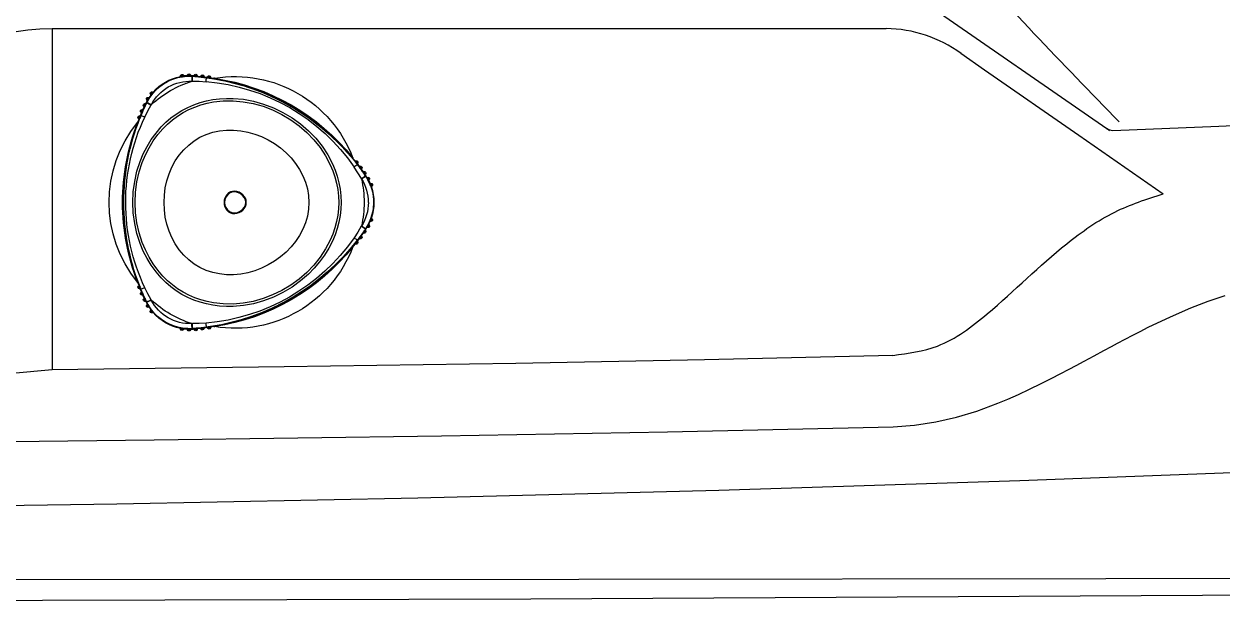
# Model space of a CAD drawing. Extents: x 398 to 509, y 623 to 780.
# Drawn here: x 467.09 to 487.97, y 643.46 to 653.52 of the extents above; entities that cross this region are included whole.
import ezdxf

# ---------------------------------------------------------------- set-up
doc = ezdxf.new("R2010")
doc.units = 0
doc.header["$MEASUREMENT"] = 0
doc.layers.add('1', color=4, linetype='Continuous')
doc.layers.add('JET', color=3, linetype='Continuous')

# ---------------------------------------------------------------- blocks, each defined once
blk = doc.blocks.new('Diverter_1646301-1')
at = {"layer": '1', "color": 3, "linetype": 'Continuous'}
for p, q in [((0.357, 2.166), (0.37, 2.166)), ((0.42, 2.174), (0.37, 2.166)), ((0.424, 2.189), (0.42, 2.174)), ((0.439, 2.185), (0.424, 2.189)), ((0.436, 2.171), (0.435, 2.168)), ((0.448, 2.169), (0.437, 2.167)), ((0.452, 2.179), (0.457, 2.171)), ((0.469, 2.172), (0.459, 2.171)), ((0.461, 2.188), (0.474, 2.196)), ((0.468, 2.175), (0.47, 2.173)), ((0.482, 2.183), (0.491, 2.184)), ((0.537, 2.19), (0.491, 2.184)), ((0.492, 2.176), (0.491, 2.184)), ((0.566, 2.185), (0.492, 2.176)), ((0.556, 2.201), (0.541, 2.205)), ((0.553, 2.187), (0.552, 2.183)), ((0.566, 2.185), (0.569, 2.194)), ((0.574, 2.186), (0.566, 2.185)), ((0.569, 2.194), (0.574, 2.186)), ((0.683, 2.196), (0.574, 2.186)), ((0.592, 2.211), (0.579, 2.203)), ((0.654, 2.202), (0.6, 2.197)), ((0.674, 2.212), (0.659, 2.217)), ((0.683, 2.196), (0.686, 2.206)), ((0.691, 2.197), (0.683, 2.196)), ((0.686, 2.206), (0.691, 2.197)), ((0.713, 2.199), (0.686, 2.196)), ((0.696, 2.214), (0.71, 2.221)), ((0.702, 2.202), (0.704, 2.198)), ((0.704, 2.198), (0.717, 2.207)), ((0.717, 2.207), (0.71, 2.221)), ((0.717, 2.207), (0.735, 2.208)), ((0.735, 2.208), (0.772, 2.21)), ((0.735, 2.208), (0.736, 2.201)), ((0.741, 2.201), (0.736, 2.201)), ((0.741, 2.114), (0.746, 2.114)), ((0.778, 2.225), (0.772, 2.21)), ((0.772, 2.21), (0.786, 2.203)), ((0.778, 2.225), (0.792, 2.219)), ((0.786, 2.203), (0.787, 2.206)), ((0.8, 2.203), (0.804, 2.212)), ((0.808, 2.202), (0.8, 2.203)), ((0.804, 2.212), (0.808, 2.202)), ((0.829, 2.225), (0.815, 2.219)), ((0.821, 2.202), (0.82, 2.206)), ((0.835, 2.21), (0.889, 2.205)), ((0.91, 2.211), (0.897, 2.218)), ((0.904, 2.198), (0.902, 2.196)), ((0.917, 2.193), (0.921, 2.202)), ((0.924, 2.192), (0.917, 2.193)), ((0.921, 2.202), (0.924, 2.192)), ((0.948, 2.211), (0.933, 2.208)), ((0.937, 2.19), (0.936, 2.194)), ((1.441, 1.927), (1.425, 1.922)), ((1.432, 1.908), (1.428, 1.907)), ((1.446, 1.899), (1.437, 1.896)), ((1.441, 1.89), (1.437, 1.896)), ((1.445, 1.912), (1.441, 1.927)), ((1.441, 1.89), (1.446, 1.899)), ((1.45, 1.879), (1.452, 1.882)), ((1.473, 1.886), (1.46, 1.894)), ((1.457, 1.705), (1.46, 1.699)), ((1.465, 1.873), (1.496, 1.828)), ((1.501, 1.813), (1.497, 1.812)), ((1.513, 1.802), (1.504, 1.801)), ((1.507, 1.794), (1.504, 1.801)), ((1.507, 1.794), (1.513, 1.802)), ((1.514, 1.815), (1.512, 1.83)), ((1.517, 1.785), (1.515, 1.782)), ((1.515, 1.782), (1.528, 1.774)), ((1.526, 1.795), (1.538, 1.786)), ((1.534, 1.744), (1.526, 1.761)), ((1.528, 1.774), (1.545, 1.741)), ((1.538, 1.738), (1.534, 1.744)), ((1.538, 1.738), (1.545, 1.741)), ((1.557, 1.697), (1.538, 1.738)), ((1.545, 1.741), (1.553, 1.725)), ((1.557, 1.696), (1.548, 1.716)), ((1.553, 1.725), (1.552, 1.709)), ((1.552, 1.709), (1.556, 1.709)), ((1.561, 1.69), (1.557, 1.697)), ((1.567, 1.697), (1.557, 1.697)), ((1.561, 1.687), (1.557, 1.696)), ((1.561, 1.69), (1.567, 1.697)), ((1.606, 1.59), (1.561, 1.69)), ((1.567, 1.677), (1.569, 1.68)), ((1.569, 1.725), (1.569, 1.71)), ((1.59, 1.679), (1.579, 1.689)), ((1.603, 1.618), (1.58, 1.668)), ((1.604, 1.602), (1.601, 1.602)), ((1.618, 1.618), (1.603, 1.618)), ((1.609, 1.583), (1.606, 1.59)), ((1.616, 1.59), (1.606, 1.59)), ((1.609, 1.583), (1.616, 1.59)), ((1.638, 1.514), (1.609, 1.583)), ((1.615, 1.569), (1.617, 1.572)), ((1.619, 1.603), (1.618, 1.618)), ((1.639, 1.571), (1.628, 1.582)), ((1.646, 1.517), (1.628, 1.56)), ((1.646, 1.517), (1.638, 1.514)), ((1.651, 1.482), (1.638, 1.514)), ((1.646, 1.517), (1.649, 1.509)), ((1.647, 1.493), (1.65, 1.493)), ((1.652, 1.481), (1.651, 1.482)), ((1.654, 1.474), (1.652, 1.481)), ((1.661, 1.481), (1.652, 1.481)), ((1.654, 1.474), (1.661, 1.481)), ((1.655, 1.473), (1.654, 1.474)), ((1.662, 1.463), (1.66, 1.461)), ((1.665, 1.494), (1.665, 1.509)), ((1.684, 1.462), (1.673, 1.473)), ((1.691, 1.403), (1.672, 1.451)), ((1.691, 1.403), (1.697, 1.392)), ((-2.18, 0.634), (-2.184, 0.619)), ((-2.13, 0.662), (-2.175, 0.602)), ((-2.137, 0.667), (-2.165, 0.63)), ((-2.126, 0.695), (-2.139, 0.687)), ((-2.139, 0.687), (-2.131, 0.674)), ((-2.137, 0.667), (-2.131, 0.674)), ((-2.137, 0.667), (-2.13, 0.662)), ((-2.113, 0.698), (-2.108, 0.69)), ((-2.108, 0.727), (-2.112, 0.713)), ((-2.092, 0.723), (-2.108, 0.727)), ((-2.095, 0.707), (-2.098, 0.708)), ((-2.06, 0.763), (-2.092, 0.723)), ((-2.06, 0.763), (-2.054, 0.774)), ((-2.054, 0.774), (-2.051, 0.777)), ((-2.318, 0.424), (-2.316, 0.439)), ((-2.3, 0.437), (-2.316, 0.439)), ((-2.278, 0.456), (-2.308, 0.408)), ((-2.304, 0.422), (-2.3, 0.421)), ((-2.3, 0.437), (-2.28, 0.467)), ((-2.3, 0.421), (-2.3, 0.437)), ((-2.28, 0.467), (-2.27, 0.482)), ((-2.274, 0.463), (-2.28, 0.467)), ((-2.279, 0.496), (-2.266, 0.504)), ((-2.274, 0.463), (-2.278, 0.456)), ((-2.248, 0.5), (-2.274, 0.463)), ((-2.27, 0.482), (-2.256, 0.489)), ((-2.249, 0.499), (-2.26, 0.484)), ((-2.256, 0.489), (-2.258, 0.493)), ((-2.254, 0.509), (-2.248, 0.5)), ((-2.25, 0.538), (-2.253, 0.523)), ((-2.242, 0.509), (-2.249, 0.499)), ((-2.244, 0.507), (-2.248, 0.5)), ((-2.18, 0.596), (-2.244, 0.507)), ((-2.236, 0.519), (-2.239, 0.519)), ((-2.202, 0.579), (-2.234, 0.534)), ((-2.197, 0.6), (-2.21, 0.593)), ((-2.074, 0.617), (-2.201, 0.415)), ((-2.175, 0.602), (-2.185, 0.604)), ((-2.185, 0.604), (-2.18, 0.596)), ((-2.175, 0.602), (-2.18, 0.596)), ((-2.167, 0.614), (-2.17, 0.615)), ((-2.379, 0.296), (-2.389, 0.285)), ((-2.389, 0.285), (-2.377, 0.273)), ((-2.37, 0.332), (-2.37, 0.317)), ((-2.354, 0.332), (-2.37, 0.332)), ((-2.358, 0.303), (-2.368, 0.303)), ((-2.368, 0.303), (-2.36, 0.296)), ((-2.368, 0.286), (-2.365, 0.284)), ((-2.36, 0.296), (-2.361, 0.295)), ((-2.358, 0.303), (-2.36, 0.296)), ((-2.311, 0.402), (-2.358, 0.303)), ((-2.331, 0.382), (-2.354, 0.332)), ((-2.329, 0.404), (-2.341, 0.394)), ((-2.32, 0.393), (-2.318, 0.39)), ((-2.308, 0.408), (-2.317, 0.41)), ((-2.308, 0.408), (-2.311, 0.402)), ((-2.205, 0.408), (-2.201, 0.415)), ((-0.198, 0), (-0.187, 0)), ((0.18, 0), (0.191, 0)), ((1.943, 0), (1.94, -0.121)), ((-2.389, -0.285), (-2.379, -0.296)), ((-2.37, -0.317), (-2.37, -0.332)), ((-2.37, -0.332), (-2.354, -0.332)), ((-2.365, -0.284), (-2.368, -0.286)), ((-2.358, -0.303), (-2.368, -0.303)), ((-2.36, -0.296), (-2.358, -0.303)), ((-2.331, -0.382), (-2.354, -0.332)), ((-2.341, -0.394), (-2.329, -0.404)), ((-2.318, -0.39), (-2.32, -0.393)), ((-2.308, -0.408), (-2.317, -0.41)), ((-2.311, -0.402), (-2.308, -0.408)), ((-2.308, -0.408), (-2.276, -0.459)), ((-2.202, -0.415), (-2.204, -0.412)), ((-2.316, -0.439), (-2.318, -0.424)), ((-2.316, -0.439), (-2.3, -0.437)), ((-2.3, -0.421), (-2.304, -0.422)), ((-2.3, -0.437), (-2.3, -0.421)), ((-2.28, -0.467), (-2.3, -0.437)), ((-2.28, -0.467), (-2.274, -0.463)), ((-2.27, -0.482), (-2.28, -0.467)), ((-2.266, -0.504), (-2.279, -0.496)), ((-2.276, -0.459), (-2.274, -0.463)), ((-2.256, -0.489), (-2.27, -0.482)), ((-2.26, -0.482), (-2.247, -0.501)), ((-2.258, -0.493), (-2.256, -0.489)), ((-2.254, -0.509), (-2.248, -0.5)), ((-2.244, -0.506), (-2.254, -0.509)), ((-2.253, -0.523), (-2.25, -0.538)), ((-2.25, -0.538), (-2.234, -0.534)), ((-2.248, -0.5), (-2.244, -0.506)), ((-2.247, -0.501), (-2.245, -0.504)), ((-2.244, -0.506), (-2.18, -0.596)), ((-2.236, -0.519), (-2.239, -0.519)), ((-2.234, -0.534), (-2.202, -0.579)), ((-2.21, -0.593), (-2.197, -0.6)), ((-2.185, -0.604), (-2.18, -0.596)), ((-2.175, -0.602), (-2.185, -0.604)), ((-2.184, -0.619), (-2.18, -0.634)), ((-2.18, -0.596), (-2.175, -0.602)), ((-2.175, -0.602), (-2.13, -0.662)), ((-2.167, -0.614), (-2.17, -0.615)), ((-2.18, -0.634), (-2.165, -0.63)), ((-2.165, -0.63), (-2.137, -0.667)), ((-2.131, -0.674), (-2.139, -0.687)), ((-2.126, -0.695), (-2.139, -0.687)), ((-2.13, -0.662), (-2.137, -0.667)), ((-2.131, -0.674), (-2.137, -0.667)), ((-2.118, -0.682), (-2.117, -0.68)), ((-2.113, -0.698), (-2.108, -0.69)), ((-2.104, -0.695), (-2.113, -0.698)), ((-2.112, -0.713), (-2.108, -0.727)), ((-2.108, -0.727), (-2.092, -0.723)), ((-2.092, -0.723), (-2.06, -0.763)), ((-2.054, -0.774), (-2.06, -0.763)), ((1.655, -1.472), (1.662, -1.455)), ((1.672, -1.451), (1.691, -1.403)), ((1.697, -1.392), (1.691, -1.403)), ((1.58, -1.668), (1.603, -1.618)), ((1.603, -1.618), (1.618, -1.618)), ((1.609, -1.583), (1.606, -1.59)), ((1.616, -1.59), (1.606, -1.59)), ((1.609, -1.583), (1.616, -1.59)), ((1.617, -1.572), (1.615, -1.569)), ((1.618, -1.618), (1.619, -1.603)), ((1.628, -1.56), (1.646, -1.517)), ((1.628, -1.582), (1.639, -1.571)), ((1.636, -1.514), (1.638, -1.514)), ((1.638, -1.514), (1.646, -1.517)), ((1.649, -1.509), (1.646, -1.517)), ((1.65, -1.493), (1.647, -1.493)), ((1.649, -1.488), (1.651, -1.483)), ((1.661, -1.481), (1.652, -1.481)), ((1.654, -1.474), (1.661, -1.481)), ((1.665, -1.494), (1.665, -1.509)), ((1.673, -1.473), (1.684, -1.462)), ((1.461, -1.699), (1.459, -1.702)), ((1.496, -1.828), (1.465, -1.873)), ((1.473, -1.886), (1.465, -1.873)), ((1.501, -1.813), (1.497, -1.812)), ((1.507, -1.794), (1.504, -1.8)), ((1.507, -1.794), (1.513, -1.802)), ((1.512, -1.83), (1.514, -1.815)), ((1.515, -1.782), (1.517, -1.785)), ((1.526, -1.795), (1.538, -1.786)), ((1.545, -1.741), (1.528, -1.773)), ((1.536, -1.741), (1.538, -1.738)), ((1.538, -1.738), (1.548, -1.715)), ((1.545, -1.741), (1.538, -1.738)), ((1.545, -1.741), (1.553, -1.725)), ((1.556, -1.709), (1.552, -1.709)), ((1.567, -1.697), (1.557, -1.697)), ((1.561, -1.69), (1.567, -1.697)), ((1.569, -1.725), (1.569, -1.71)), ((1.579, -1.689), (1.59, -1.679)), ((1.432, -1.908), (1.428, -1.907)), ((1.441, -1.891), (1.437, -1.896)), ((1.441, -1.891), (1.446, -1.899)), ((1.441, -1.927), (1.445, -1.912)), ((1.46, -1.894), (1.473, -1.886)), ((0.357, -2.166), (0.353, -2.165)), ((0.37, -2.166), (0.357, -2.166)), ((0.37, -2.166), (0.42, -2.174)), ((0.424, -2.189), (0.439, -2.185)), ((0.427, -2.166), (0.447, -2.169)), ((0.459, -2.171), (0.466, -2.172)), ((0.461, -2.188), (0.474, -2.196)), ((0.491, -2.184), (0.482, -2.183)), ((0.491, -2.184), (0.492, -2.176)), ((0.491, -2.184), (0.537, -2.19)), ((0.492, -2.176), (0.564, -2.185)), ((0.541, -2.205), (0.556, -2.201)), ((0.553, -2.187), (0.552, -2.183)), ((0.564, -2.185), (0.566, -2.185)), ((0.566, -2.185), (0.574, -2.186)), ((0.566, -2.185), (0.569, -2.194)), ((0.574, -2.186), (0.569, -2.194)), ((0.574, -2.186), (0.576, -2.186)), ((0.576, -2.186), (0.68, -2.196)), ((0.579, -2.203), (0.592, -2.211)), ((0.592, -2.211), (0.6, -2.197)), ((0.6, -2.197), (0.654, -2.202)), ((0.659, -2.217), (0.674, -2.212)), ((0.67, -2.199), (0.669, -2.195)), ((0.678, -2.196), (0.685, -2.196)), ((0.68, -2.196), (0.683, -2.196)), ((0.683, -2.196), (0.691, -2.197)), ((0.683, -2.196), (0.686, -2.206)), ((0.685, -2.196), (0.688, -2.197)), ((0.686, -2.206), (0.691, -2.197)), ((0.691, -2.197), (0.694, -2.197)), ((0.694, -2.197), (0.736, -2.201)), ((0.71, -2.221), (0.696, -2.214)), ((0.697, -2.197), (0.711, -2.199)), ((0.704, -2.198), (0.702, -2.202)), ((0.717, -2.207), (0.704, -2.198)), ((0.735, -2.208), (0.717, -2.207)), ((0.736, -2.201), (0.735, -2.208)), ((0.772, -2.21), (0.735, -2.208)), ((0.736, -2.201), (0.746, -2.201)), ((0.751, -2.113), (0.742, -2.113)), ((0.746, -2.201), (0.766, -2.202)), ((0.786, -2.203), (0.772, -2.21)), ((0.792, -2.219), (0.778, -2.225)), ((0.787, -2.206), (0.786, -2.203)), ((0.796, -2.203), (0.8, -2.203)), ((0.8, -2.203), (0.808, -2.202)), ((0.8, -2.203), (0.804, -2.212)), ((0.808, -2.202), (0.804, -2.212)), ((0.808, -2.202), (0.812, -2.202)), ((0.812, -2.202), (0.823, -2.201)), ((0.815, -2.219), (0.829, -2.225)), ((0.82, -2.206), (0.821, -2.202)), ((0.889, -2.205), (0.835, -2.21)), ((0.851, -2.199), (0.912, -2.194)), ((0.897, -2.218), (0.91, -2.211)), ((0.904, -2.198), (0.902, -2.196)), ((0.912, -2.194), (0.917, -2.193)), ((0.917, -2.193), (0.924, -2.192)), ((0.917, -2.193), (0.921, -2.202)), ((0.921, -2.202), (0.924, -2.192)), ((0.924, -2.192), (0.928, -2.192)), ((0.933, -2.208), (0.948, -2.211)), ((0.936, -2.194), (0.937, -2.19))]:
    blk.add_line(p, q, dxfattribs=at)
at = {"layer": '1', "color": 3, "linetype": 'Continuous', "flags": 128}
for points in [[(0.36, 2.165), (0.359, 2.165), (0.352, 2.165)], [(0.452, 2.179), (0.45, 2.179), (0.448, 2.179), (0.443, 2.178), (0.438, 2.175), (0.436, 2.171)], [(0.462, 2.18), (0.457, 2.18), (0.452, 2.179)], [(0.468, 2.175), (0.466, 2.178), (0.462, 2.18)], [(0.47, 2.173), (0.476, 2.178), (0.482, 2.183)], [(0.482, 2.183), (0.478, 2.19), (0.474, 2.196)], [(0.741, 2.114), (0.622, 2.112), (0.503, 2.105)], [(0.541, 2.205), (0.539, 2.196), (0.537, 2.19)], [(0.569, 2.194), (0.567, 2.194), (0.565, 2.194), (0.56, 2.193), (0.555, 2.191), (0.553, 2.187)], [(0.579, 2.195), (0.574, 2.195), (0.569, 2.194)], [(0.585, 2.19), (0.583, 2.193), (0.579, 2.195)], [(0.587, 2.187), (0.586, 2.189), (0.585, 2.19)], [(0.6, 2.197), (0.595, 2.204), (0.592, 2.211)], [(0.659, 2.217), (0.656, 2.209), (0.654, 2.202)], [(0.67, 2.199), (0.669, 2.197), (0.669, 2.195)], [(0.686, 2.206), (0.684, 2.206), (0.682, 2.206), (0.677, 2.205), (0.672, 2.203), (0.67, 2.199)], [(0.696, 2.206), (0.691, 2.207), (0.686, 2.206)], [(0.702, 2.202), (0.7, 2.205), (0.696, 2.206)], [(0.736, 2.201), (0.713, 2.199), (0.713, 2.199)], [(0.804, 2.212), (0.802, 2.212), (0.8, 2.212), (0.795, 2.212), (0.79, 2.21), (0.787, 2.206)], [(0.814, 2.211), (0.809, 2.212), (0.804, 2.212)], [(0.835, 2.21), (0.832, 2.218), (0.829, 2.225)], [(0.897, 2.218), (0.893, 2.211), (0.889, 2.205)], [(0.889, 2.205), (0.896, 2.2), (0.902, 2.196)], [(0.936, 2.194), (0.934, 2.198), (0.931, 2.201), (0.926, 2.203), (0.921, 2.204), (0.916, 2.205), (0.91, 2.204), (0.909, 2.203), (0.907, 2.202), (0.905, 2.2), (0.904, 2.198)], [(0.921, 2.202), (0.919, 2.202), (0.917, 2.203), (0.912, 2.203), (0.907, 2.202), (0.904, 2.198)], [(0.931, 2.2), (0.927, 2.201), (0.921, 2.202)], [(0.937, 2.19), (0.944, 2.193), (0.952, 2.195)], [(0.952, 2.195), (0.95, 2.204), (0.948, 2.211)], [(1.425, 1.922), (1.427, 1.914), (1.428, 1.907)], [(1.452, 1.882), (1.453, 1.886), (1.453, 1.89), (1.452, 1.895), (1.449, 1.9), (1.445, 1.904), (1.44, 1.907), (1.437, 1.908), (1.434, 1.908), (1.432, 1.908)], [(1.453, 1.89), (1.45, 1.895), (1.446, 1.899)], [(1.465, 1.873), (1.469, 1.88), (1.473, 1.886)], [(1.78, 0), (1.772, 0.183), (1.748, 0.365), (1.708, 0.543), (1.653, 0.715), (1.598, 0.848), (1.533, 0.976), (1.459, 1.097), (1.376, 1.21), (1.285, 1.316), (1.203, 1.398), (1.115, 1.473), (1.023, 1.542), (0.925, 1.603), (0.824, 1.656), (0.718, 1.702), (0.609, 1.741), (0.498, 1.771), (0.383, 1.793), (0.267, 1.808), (0.149, 1.815), (0.031, 1.814), (-0.148, 1.798), (-0.325, 1.766), (-0.5, 1.716), (-0.671, 1.651), (-0.837, 1.571), (-0.994, 1.477), (-1.143, 1.37), (-1.281, 1.25), (-1.407, 1.12), (-1.52, 0.979), (-1.617, 0.83), (-1.699, 0.673), (-1.745, 0.565), (-1.782, 0.455), (-1.812, 0.342), (-1.833, 0.229), (-1.846, 0.115), (-1.851, 0)], [(1.739, 0), (1.731, 0.179), (1.708, 0.357), (1.669, 0.531), (1.615, 0.699), (1.561, 0.829), (1.498, 0.953), (1.425, 1.072), (1.345, 1.183), (1.255, 1.286), (1.175, 1.366), (1.09, 1.44), (0.999, 1.506), (0.904, 1.566), (0.805, 1.619), (0.702, 1.663), (0.596, 1.701), (0.486, 1.73), (0.375, 1.752), (0.204, 1.771), (0.03, 1.772), (-0.144, 1.757), (-0.318, 1.725), (-0.489, 1.677), (-0.656, 1.613), (-0.817, 1.535), (-0.971, 1.443), (-1.117, 1.338), (-1.252, 1.221), (-1.375, 1.094), (-1.485, 0.956), (-1.58, 0.81), (-1.661, 0.657), (-1.705, 0.552), (-1.742, 0.444), (-1.771, 0.335), (-1.792, 0.224), (-1.804, 0.112), (-1.809, 0)], [(-1.039, 1.642), (-1.001, 1.666), (-0.903, 1.722)], [(1.45, 1.879), (1.458, 1.876), (1.465, 1.873)], [(1.571, 1.488), (1.517, 1.595), (1.46, 1.699)], [(1.512, 1.83), (1.503, 1.829), (1.496, 1.828)], [(1.513, 1.802), (1.513, 1.804), (1.512, 1.806), (1.509, 1.81), (1.505, 1.812), (1.501, 1.813)], [(1.517, 1.785), (1.519, 1.788), (1.519, 1.793), (1.518, 1.798), (1.516, 1.803), (1.513, 1.807), (1.509, 1.811), (1.505, 1.812), (1.503, 1.813), (1.501, 1.813)], [(1.519, 1.793), (1.517, 1.798), (1.513, 1.802)], [(1.517, 1.785), (1.519, 1.788), (1.519, 1.793)], [(1.528, 1.774), (1.534, 1.781), (1.538, 1.786)], [(1.569, 1.725), (1.56, 1.725), (1.553, 1.725)], [(1.567, 1.697), (1.567, 1.699), (1.566, 1.701), (1.563, 1.705), (1.56, 1.708), (1.556, 1.709)], [(1.569, 1.68), (1.571, 1.683), (1.572, 1.688), (1.572, 1.693), (1.57, 1.698), (1.567, 1.702), (1.563, 1.706), (1.56, 1.708), (1.558, 1.709), (1.556, 1.709)], [(1.572, 1.688), (1.57, 1.692), (1.567, 1.697)], [(1.569, 1.68), (1.571, 1.683), (1.572, 1.688)], [(1.58, 1.668), (1.586, 1.674), (1.59, 1.679)], [(1.617, 1.572), (1.619, 1.575), (1.62, 1.58), (1.62, 1.585), (1.618, 1.59), (1.616, 1.595), (1.612, 1.599), (1.609, 1.601), (1.607, 1.602), (1.604, 1.602)], [(1.62, 1.58), (1.619, 1.585), (1.616, 1.59)], [(1.617, 1.572), (1.619, 1.575), (1.62, 1.58)], [(1.628, 1.56), (1.634, 1.566), (1.639, 1.571)], [(1.649, 1.509), (1.648, 1.501), (1.647, 1.493)], [(1.665, 1.509), (1.656, 1.509), (1.649, 1.509)], [(1.662, 1.463), (1.664, 1.466), (1.665, 1.471), (1.665, 1.476), (1.664, 1.481), (1.661, 1.486), (1.658, 1.49), (1.654, 1.492), (1.652, 1.493), (1.65, 1.493)], [(1.665, 1.471), (1.664, 1.476), (1.661, 1.481)], [(1.662, 1.463), (1.664, 1.466), (1.665, 1.471)], [(1.672, 1.451), (1.679, 1.457), (1.684, 1.462)], [(1.236, 0), (1.23, 0.128), (1.214, 0.255), (1.186, 0.379), (1.148, 0.499), (1.099, 0.614), (1.04, 0.723), (0.972, 0.824), (0.894, 0.917), (0.807, 1.001), (0.712, 1.074), (0.61, 1.136), (0.501, 1.185), (0.387, 1.223), (0.268, 1.248), (0.147, 1.261), (0.023, 1.261), (-0.101, 1.25), (-0.224, 1.227), (-0.346, 1.192), (-0.465, 1.147), (-0.581, 1.091), (-0.69, 1.025), (-0.794, 0.951), (-0.891, 0.867), (-0.979, 0.777), (-1.057, 0.679), (-1.126, 0.575), (-1.183, 0.466), (-1.229, 0.354), (-1.262, 0.237), (-1.282, 0.119), (-1.289, 0)], [(-2.165, 0.63), (-2.173, 0.632), (-2.18, 0.634)], [(-2.131, 0.674), (-2.124, 0.677), (-2.117, 0.68)], [(-2.108, 0.69), (-2.119, 0.676), (-2.13, 0.662)], [(-2.098, 0.708), (-2.102, 0.708), (-2.106, 0.707), (-2.111, 0.704), (-2.114, 0.7), (-2.117, 0.696), (-2.119, 0.691), (-2.119, 0.687), (-2.119, 0.685), (-2.118, 0.682)], [(-2.118, 0.682), (-2.117, 0.681), (-2.117, 0.68)], [(-2.106, 0.706), (-2.11, 0.703), (-2.113, 0.698)], [(-2.098, 0.708), (-2.102, 0.708), (-2.106, 0.706)], [(-2.051, 0.778), (-2.055, 0.771), (-2.055, 0.771)], [(-2.304, 0.422), (-2.308, 0.421), (-2.312, 0.419), (-2.316, 0.416), (-2.319, 0.411), (-2.321, 0.406), (-2.322, 0.401), (-2.322, 0.397), (-2.322, 0.395), (-2.32, 0.393)], [(-2.312, 0.419), (-2.315, 0.415), (-2.317, 0.41)], [(-2.29, 0.437), (-2.298, 0.425), (-2.311, 0.402)], [(-2.279, 0.496), (-2.274, 0.488), (-2.27, 0.482)], [(-2.239, 0.519), (-2.243, 0.519), (-2.248, 0.518), (-2.252, 0.515), (-2.255, 0.511), (-2.258, 0.506), (-2.259, 0.501), (-2.26, 0.497), (-2.259, 0.495), (-2.258, 0.493)], [(-2.254, 0.509), (-2.255, 0.507), (-2.256, 0.506), (-2.258, 0.501), (-2.259, 0.497), (-2.258, 0.493)], [(-2.247, 0.517), (-2.251, 0.514), (-2.254, 0.509)], [(-2.234, 0.534), (-2.243, 0.536), (-2.25, 0.538)], [(-2.239, 0.519), (-2.243, 0.519), (-2.247, 0.517)], [(-2.21, 0.593), (-2.206, 0.585), (-2.202, 0.579)], [(-2.17, 0.615), (-2.174, 0.615), (-2.178, 0.613), (-2.183, 0.611), (-2.186, 0.607), (-2.189, 0.602), (-2.191, 0.597), (-2.191, 0.593), (-2.19, 0.591), (-2.19, 0.589)], [(-2.19, 0.589), (-2.188, 0.587), (-2.188, 0.586)], [(-2.178, 0.613), (-2.182, 0.609), (-2.185, 0.604)], [(-2.17, 0.615), (-2.174, 0.615), (-2.178, 0.613)], [(-2.356, 0.317), (-2.36, 0.316), (-2.364, 0.313), (-2.367, 0.309), (-2.37, 0.305), (-2.371, 0.299), (-2.371, 0.294), (-2.371, 0.29), (-2.37, 0.288), (-2.368, 0.286)], [(-2.363, 0.313), (-2.366, 0.308), (-2.368, 0.303)], [(-2.352, 0.317), (-2.354, 0.317), (-2.356, 0.317)], [(-2.341, 0.394), (-2.335, 0.387), (-2.331, 0.382)], [(-2.317, 0.41), (-2.318, 0.408), (-2.32, 0.406), (-2.322, 0.402), (-2.322, 0.397), (-2.32, 0.393)], [(-1.851, 0), (-1.846, -0.115), (-1.833, -0.229), (-1.812, -0.342), (-1.782, -0.455), (-1.745, -0.565), (-1.699, -0.673), (-1.635, -0.799), (-1.561, -0.92), (-1.476, -1.036), (-1.383, -1.147), (-1.281, -1.25), (-1.143, -1.37), (-0.994, -1.477), (-0.837, -1.571), (-0.671, -1.651), (-0.5, -1.716), (-0.325, -1.766), (-0.148, -1.798), (0.031, -1.814), (0.149, -1.815), (0.267, -1.808), (0.383, -1.793), (0.498, -1.771), (0.609, -1.741), (0.718, -1.702), (0.824, -1.656), (0.925, -1.603), (1.023, -1.542), (1.115, -1.473), (1.203, -1.398), (1.285, -1.316), (1.376, -1.21), (1.459, -1.097), (1.533, -0.976), (1.598, -0.848), (1.653, -0.715), (1.708, -0.543), (1.748, -0.365), (1.772, -0.183), (1.78, 0)], [(-1.809, 0), (-1.804, -0.112), (-1.792, -0.224), (-1.771, -0.335), (-1.742, -0.444), (-1.705, -0.552), (-1.661, -0.657), (-1.58, -0.81), (-1.485, -0.956), (-1.375, -1.094), (-1.252, -1.221), (-1.117, -1.338), (-0.971, -1.443), (-0.817, -1.535), (-0.656, -1.613), (-0.489, -1.677), (-0.318, -1.725), (-0.144, -1.757), (0.03, -1.772), (0.204, -1.771), (0.375, -1.752), (0.486, -1.73), (0.596, -1.701), (0.702, -1.663), (0.805, -1.619), (0.904, -1.566), (0.999, -1.506), (1.09, -1.44), (1.175, -1.366), (1.255, -1.286), (1.345, -1.183), (1.425, -1.072), (1.498, -0.953), (1.561, -0.829), (1.615, -0.699), (1.669, -0.531), (1.708, -0.357), (1.731, -0.179), (1.739, 0)], [(-1.289, 0), (-1.282, -0.119), (-1.262, -0.237), (-1.229, -0.354), (-1.183, -0.466), (-1.126, -0.575), (-1.057, -0.679), (-0.979, -0.777), (-0.891, -0.867), (-0.794, -0.951), (-0.69, -1.025), (-0.581, -1.091), (-0.465, -1.147), (-0.346, -1.192), (-0.224, -1.227), (-0.101, -1.25), (0.023, -1.261), (0.147, -1.261), (0.268, -1.248), (0.387, -1.223), (0.501, -1.185), (0.61, -1.136), (0.712, -1.074), (0.807, -1.001), (0.894, -0.917), (0.972, -0.824), (1.04, -0.723), (1.099, -0.614), (1.148, -0.499), (1.186, -0.379), (1.214, -0.255), (1.23, -0.128), (1.236, 0)], [(-0.198, 0), (-0.194, 0.037), (-0.182, 0.072), (-0.163, 0.105), (-0.137, 0.134), (-0.106, 0.158), (-0.072, 0.177), (-0.035, 0.189), (0.003, 0.194), (0.041, 0.192), (0.077, 0.182), (0.11, 0.165), (0.138, 0.141), (0.16, 0.111), (0.177, 0.077), (0.187, 0.039), (0.191, 0)], [(0.191, 0), (0.187, -0.039), (0.177, -0.077), (0.16, -0.111), (0.138, -0.141), (0.11, -0.165), (0.077, -0.182), (0.041, -0.192), (0.003, -0.194), (-0.035, -0.189), (-0.072, -0.177), (-0.106, -0.158), (-0.137, -0.134), (-0.163, -0.105), (-0.182, -0.072), (-0.194, -0.037), (-0.198, 0)], [(-0.187, 0), (-0.181, 0.044), (-0.162, 0.086), (-0.134, 0.122), (-0.093, 0.154), (-0.046, 0.174), (0.003, 0.183), (0.052, 0.178), (0.097, 0.16), (0.133, 0.129), (0.159, 0.091), (0.174, 0.047), (0.18, 0)], [(0.18, 0), (0.174, -0.047), (0.159, -0.091), (0.133, -0.129), (0.097, -0.16), (0.052, -0.178), (0.003, -0.183), (-0.046, -0.174), (-0.093, -0.154), (-0.134, -0.122), (-0.162, -0.086), (-0.181, -0.044), (-0.187, 0)], [(1.941, 0.121), (1.942, 0.111), (1.943, 0)], [(-2.377, -0.273), (-2.384, -0.28), (-2.389, -0.285)], [(-2.368, -0.286), (-2.37, -0.29), (-2.371, -0.294), (-2.371, -0.299), (-2.37, -0.305), (-2.367, -0.309), (-2.364, -0.313), (-2.362, -0.314), (-2.36, -0.316), (-2.358, -0.316), (-2.356, -0.317)], [(-2.371, -0.294), (-2.37, -0.298), (-2.368, -0.303)], [(-2.368, -0.303), (-2.367, -0.305), (-2.366, -0.307), (-2.364, -0.312), (-2.36, -0.315), (-2.356, -0.317)], [(-2.356, -0.317), (-2.354, -0.317), (-2.352, -0.317)], [(-2.331, -0.382), (-2.337, -0.389), (-2.341, -0.394)], [(-2.322, -0.401), (-2.32, -0.405), (-2.317, -0.41)], [(-2.317, -0.41), (-2.317, -0.411), (-2.316, -0.414), (-2.313, -0.418), (-2.309, -0.421), (-2.304, -0.422)], [(-2.202, -0.415), (-2.14, -0.517), (-2.075, -0.617)], [(-2.27, -0.482), (-2.275, -0.49), (-2.279, -0.496)], [(-2.259, -0.5), (-2.259, -0.496), (-2.258, -0.493)], [(-2.254, -0.509), (-2.257, -0.505), (-2.259, -0.5)], [(-2.254, -0.509), (-2.253, -0.51), (-2.251, -0.512), (-2.248, -0.517), (-2.244, -0.519), (-2.239, -0.519)], [(-2.202, -0.579), (-2.207, -0.587), (-2.21, -0.593)], [(-2.19, -0.589), (-2.191, -0.592), (-2.19, -0.596)], [(-2.188, -0.586), (-2.189, -0.587), (-2.19, -0.589)], [(-2.19, -0.596), (-2.188, -0.6), (-2.185, -0.604)], [(-2.185, -0.604), (-2.184, -0.606), (-2.183, -0.608), (-2.179, -0.612), (-2.175, -0.615), (-2.17, -0.615)], [(-2.117, -0.68), (-2.124, -0.677), (-2.131, -0.674)], [(-2.118, -0.682), (-2.119, -0.686), (-2.118, -0.69)], [(-2.118, -0.69), (-2.116, -0.694), (-2.113, -0.698)], [(-2.113, -0.698), (-2.112, -0.7), (-2.111, -0.702), (-2.107, -0.706), (-2.103, -0.708), (-2.098, -0.708)], [(-2.098, -0.708), (-2.096, -0.708), (-2.095, -0.707)], [(-1.991, -0.843), (-2.001, -0.831), (-2.018, -0.812), (-2.031, -0.796), (-2.041, -0.785), (-2.049, -0.776), (-2.055, -0.769), (-2.06, -0.763)], [(-2.055, -0.771), (-2.055, -0.771), (-2.051, -0.778)], [(1.662, -1.463), (1.661, -1.462), (1.66, -1.461)], [(1.684, -1.462), (1.677, -1.455), (1.672, -1.451)], [(1.461, -1.699), (1.518, -1.595), (1.572, -1.488)], [(1.548, -1.715), (1.593, -1.62), (1.638, -1.514)], [(1.59, -1.679), (1.584, -1.673), (1.58, -1.668)], [(1.601, -1.602), (1.603, -1.602), (1.604, -1.602)], [(1.604, -1.602), (1.608, -1.601), (1.611, -1.599)], [(1.611, -1.599), (1.614, -1.595), (1.616, -1.59)], [(1.616, -1.59), (1.617, -1.588), (1.618, -1.586), (1.62, -1.581), (1.62, -1.576), (1.617, -1.572)], [(1.639, -1.571), (1.633, -1.565), (1.628, -1.56)], [(1.647, -1.493), (1.648, -1.501), (1.649, -1.509)], [(1.649, -1.509), (1.658, -1.509), (1.665, -1.509)], [(1.65, -1.493), (1.654, -1.492), (1.657, -1.49)], [(1.657, -1.49), (1.659, -1.486), (1.661, -1.481)], [(1.661, -1.481), (1.662, -1.479), (1.663, -1.477), (1.665, -1.472), (1.665, -1.467), (1.662, -1.463)], [(1.452, -1.882), (1.451, -1.88), (1.45, -1.879)], [(1.496, -1.828), (1.505, -1.829), (1.512, -1.83)], [(1.504, -1.8), (1.506, -1.797), (1.507, -1.794)], [(1.508, -1.81), (1.511, -1.807), (1.513, -1.802)], [(1.513, -1.802), (1.515, -1.8), (1.516, -1.799), (1.518, -1.794), (1.519, -1.789), (1.517, -1.785)], [(1.538, -1.786), (1.533, -1.779), (1.528, -1.773)], [(1.553, -1.725), (1.562, -1.725), (1.569, -1.725)], [(1.556, -1.709), (1.559, -1.708), (1.563, -1.706)], [(1.561, -1.69), (1.559, -1.694), (1.557, -1.697)], [(1.563, -1.706), (1.565, -1.702), (1.567, -1.697)], [(1.569, -1.68), (1.568, -1.678), (1.567, -1.677)], [(1.567, -1.697), (1.568, -1.696), (1.57, -1.694), (1.571, -1.689), (1.571, -1.684), (1.569, -1.68)], [(1.425, -1.922), (1.434, -1.925), (1.441, -1.927)], [(1.432, -1.908), (1.436, -1.908), (1.44, -1.907), (1.445, -1.904), (1.449, -1.9), (1.451, -1.895), (1.453, -1.89), (1.453, -1.889), (1.454, -1.886), (1.453, -1.884), (1.452, -1.882)], [(1.44, -1.906), (1.443, -1.903), (1.446, -1.899)], [(1.446, -1.899), (1.448, -1.897), (1.449, -1.896), (1.452, -1.891), (1.453, -1.887), (1.452, -1.882)], [(0.352, -2.165), (0.359, -2.165), (0.36, -2.165)], [(0.42, -2.174), (0.422, -2.182), (0.424, -2.189)], [(0.435, -2.168), (0.435, -2.17), (0.436, -2.171)], [(0.436, -2.171), (0.438, -2.175), (0.441, -2.178), (0.445, -2.18), (0.451, -2.181), (0.456, -2.181), (0.461, -2.18), (0.465, -2.179), (0.467, -2.177), (0.468, -2.175)], [(0.436, -2.171), (0.438, -2.175), (0.441, -2.177)], [(0.441, -2.177), (0.446, -2.179), (0.452, -2.179)], [(0.457, -2.171), (0.474, -2.173), (0.492, -2.176)], [(0.468, -2.175), (0.469, -2.174), (0.47, -2.173)], [(0.482, -2.183), (0.476, -2.178), (0.47, -2.173)], [(0.474, -2.196), (0.479, -2.189), (0.482, -2.183)], [(0.503, -2.105), (0.622, -2.111), (0.742, -2.113)], [(0.537, -2.19), (0.539, -2.198), (0.541, -2.205)], [(0.553, -2.187), (0.555, -2.19), (0.558, -2.193), (0.563, -2.195), (0.568, -2.197), (0.573, -2.197), (0.578, -2.196), (0.582, -2.194), (0.584, -2.192), (0.585, -2.19)], [(0.553, -2.187), (0.555, -2.19), (0.558, -2.193)], [(0.558, -2.193), (0.563, -2.194), (0.569, -2.194)], [(0.585, -2.19), (0.586, -2.189), (0.587, -2.187)], [(0.654, -2.202), (0.657, -2.21), (0.659, -2.217)], [(0.67, -2.199), (0.672, -2.202), (0.675, -2.205), (0.68, -2.207), (0.685, -2.208), (0.691, -2.208), (0.696, -2.207), (0.699, -2.205), (0.701, -2.204), (0.702, -2.202)], [(0.67, -2.199), (0.672, -2.202), (0.676, -2.205)], [(0.676, -2.205), (0.681, -2.206), (0.686, -2.206)], [(0.686, -2.206), (0.688, -2.206), (0.69, -2.207), (0.695, -2.207), (0.699, -2.205), (0.702, -2.202)], [(0.71, -2.221), (0.714, -2.213), (0.717, -2.207)], [(0.766, -2.202), (0.771, -2.202), (0.796, -2.203)], [(0.772, -2.21), (0.775, -2.219), (0.778, -2.225)], [(0.787, -2.206), (0.789, -2.209), (0.793, -2.212), (0.798, -2.214), (0.803, -2.214), (0.809, -2.214), (0.814, -2.212), (0.817, -2.21), (0.819, -2.208), (0.82, -2.206)], [(0.793, -2.211), (0.798, -2.212), (0.804, -2.212)], [(0.804, -2.212), (0.806, -2.212), (0.808, -2.212), (0.813, -2.212), (0.817, -2.209), (0.82, -2.206)], [(0.829, -2.225), (0.832, -2.216), (0.835, -2.21)], [(0.889, -2.205), (0.894, -2.212), (0.897, -2.218)], [(0.904, -2.198), (0.906, -2.201), (0.91, -2.204), (0.915, -2.205), (0.921, -2.204), (0.926, -2.203), (0.931, -2.201), (0.934, -2.198), (0.935, -2.196), (0.936, -2.194)], [(0.911, -2.203), (0.916, -2.203), (0.921, -2.202)], [(0.948, -2.211), (0.95, -2.202), (0.952, -2.195)]]:
    blk.add_lwpolyline(points, dxfattribs=at)
at = {"layer": '1', "color": 3, "linetype": 'Continuous'}
for centre, radius, start, end in [((0.776, -1.343), 3.46, 94.5337, 145.4882), ((0, 0), 2.195, 80.6456, 159.3546), ((0.922, -1.597), 3.805, 98.5442, 141.398), ((1.045, -1.826), 4.048, 101.1164, 118.7612), ((1.016, -1.76), 3.97, 98.2049, 114.2417), ((1.008, -1.729), 3.938, 98.3274, 114.299), ((0.588, 0.751), 1.432, 98.7658, 103.0395), ((-1.347, -2.384), 4.888, 68.6195, 68.8076), ((0.451, 2.182), 0.0276, 30.4361, 165.4361), ((0.383, 2.613), 0.448, 276.7222, 278.6054), ((0.166, 2.237), 0.277, 346.2075, 349.2265), ((0.453, 2.162), 0.0199, 42.4627, 153.4098), ((0.451, 2.182), 0.0123, 30.4362, 165.4356), ((0.341, 2.203), 0.113, 342.7237, 347.5058), ((0.992, -1.588), 3.797, 98.1009, 98.2087), ((1.026, -1.833), 4.044, 97.5916, 98.0949), ((0.42, 2.458), 0.289, 277.3468, 279.9562), ((0.547, 2.226), 0.0932, 203.6636, 212.6475), ((0.236, 2.099), 0.267, 1.3619, 16.7241), ((1.052, -1.985), 4.197, 95.0053, 97.6612), ((-1.356, -2.298), 4.87, 66.9464, 67.1338), ((0.568, 2.197), 0.0276, 29.1248, 164.127), ((0.512, 2.633), 0.451, 275.0237, 276.9084), ((0.291, 2.257), 0.271, 344.8969, 347.9156), ((0.57, 2.177), 0.0199, 41.2248, 152.0267), ((0.568, 2.197), 0.0124, 29.1244, 164.1271), ((0.544, 2.482), 0.298, 275.658, 278.2192), ((0.663, 2.238), 0.0912, 202.3565, 211.3346), ((3.439, -1.747), 4.859, 125.7511, 125.9388), ((-1.373, -2.229), 4.873, 65.2312, 65.4171), ((0.685, 2.209), 0.0276, 27.4183, 162.2458), ((0.643, 2.645), 0.45, 273.3261, 275.1893), ((0.464, 2.263), 0.216, 342.67, 346.3764), ((0.687, 2.189), 0.0199, 39.637, 150.0272), ((0.685, 2.209), 0.0125, 27.4183, 162.2464), ((0.986, -1.409), 3.619, 94.3412, 94.6884), ((0.649, 2.725), 0.53, 274.5053, 275.9603), ((0.78, 2.246), 0.0888, 200.6413, 209.6401), ((0.182, 2.122), 0.56, 359.22, 8.0693), ((0.794, 1.376), 0.827, 89.6017, 93.6726), ((0.213, 2.128), 0.533, 358.576, 7.9024), ((0.783, 1.357), 0.758, 27.3018, 92.7543), ((0.201, 0.348), 1.849, 47.2193, 72.8368), ((0.792, 1.371), 0.831, 28.0028, 92.1524), ((0.803, 2.214), 0.0276, 21.9522, 157.4006), ((0.8, 2.941), 0.738, 268.8879, 270.0198), ((0.665, 2.259), 0.133, 336.6771, 342.6849), ((0.803, 2.195), 0.0199, 34.1217, 145.2308), ((0.803, 2.214), 0.0126, 21.9522, 157.4004), ((0.794, 1.38), 0.823, 81.4116, 89.0319), ((0.822, 2.768), 0.566, 268.5296, 269.9), ((0.811, 2.202), 0.00978, 25.2153, 72.3798), ((0.901, 2.242), 0.0889, 195.1654, 204.1789), ((1.285, 1.327), 0.991, 116.9927, 117.9003), ((0.921, 2.205), 0.0276, 14.0111, 150.3622), ((1.055, 3.149), 0.965, 260.8938, 261.7647), ((0.786, 2.267), 0.136, 329.681, 335.6115), ((0.921, 2.205), 0.0126, 14.0117, 150.3619), ((0.795, 1.376), 0.826, 38.9849, 81.0123), ((1.013, 2.727), 0.542, 260.4602, 261.8973), ((0.927, 2.191), 0.00978, 17.2753, 64.473), ((1.022, 2.219), 0.0897, 187.2153, 196.2384), ((0.794, 1.375), 0.835, 40.8949, 79.1052), ((2.229, 2.542), 1.023, 218.4396, 219.2035), ((1.394, 2.044), 0.141, 285.4068, 291.1398), ((1.433, 1.893), 0.0144, 22.291, 93.7426), ((1.449, 1.9), 0.0276, 329.6378, 105.9889), ((0.793, 1.374), 0.829, 30.9934, 38.5621), ((1.988, 2.319), 0.694, 218.0624, 219.2765), ((1.449, 1.9), 0.0126, 329.6378, 105.9887), ((1.532, 1.839), 0.0905, 142.8843, 151.8227), ((1.443, 1.886), 0.0102, 332.9582, 21.5521), ((1.016, -1.76), 3.97, 114.2393, 141.8036), ((1.749, 1.224), 0.563, 112.4412, 121.3469), ((1.752, 1.208), 0.571, 111.9852, 120.7101), ((0.51, 1.776), 0.988, 2.0986, 3.0089), ((2.48, 2.39), 1.141, 210.4442, 211.1274), ((1.483, 1.949), 0.137, 277.4059, 283.2503), ((0.897, 1.433), 0.71, 27.5741, 30.603), ((2.282, 2.243), 0.896, 210.0742, 211.0091), ((1.516, 1.803), 0.0276, 322.5994, 98.0478), ((1.516, 1.803), 0.0126, 322.599, 98.0478), ((1.59, 1.733), 0.0896, 135.849, 144.7898), ((2.088, 1.949), 0.587, 204.1173, 205.434), ((1.551, 1.845), 0.136, 271.9135, 277.8045), ((1.893, 1.842), 0.366, 204.5959, 206.8894), ((-2.082, -0.01), 4.019, 22.2614, 24.9795), ((-1.295, -2.375), 4.961, 54.5843, 54.767), ((1.57, 1.698), 0.0276, 317.7542, 92.5817), ((1.57, 1.698), 0.0125, 317.754, 92.5819), ((1.638, 1.622), 0.0897, 131.0197, 139.9334), ((1.053, -1.815), 4.041, 121.1753, 139.5628), ((1.701, 1.25), 0.271, 103.3136, 118.583), ((-1.525, 0.015), 3.429, 359.7493, 25.4441), ((-3.282, 2.11), 4.909, 354.0621, 354.2479), ((1.964, 1.749), 0.392, 202.0876, 204.0361), ((1.604, 1.742), 0.14, 270.2428, 276.066), ((1.601, 1.587), 0.0151, 9.931, 76.5809), ((1.956, 1.73), 0.376, 202.904, 205.1642), ((-1.299, -2.305), 4.848, 52.8658, 53.054), ((1.686, 1.51), 0.0922, 129.1555, 138.0319), ((1.619, 1.59), 0.0276, 315.873, 90.8752), ((1.619, 1.59), 0.0124, 315.873, 90.875), ((1.913, 1.59), 0.283, 200.1064, 202.44), ((1.653, 1.637), 0.144, 268.9411, 274.7475), ((1.646, 1.479), 0.0151, 8.7673, 75.3051), ((-2.032, 0), 3.971, 0.0013, 21.7731), ((1.923, 1.576), 0.288, 201.0987, 203.7035), ((-2.041, -0.002), 3.979, 0.0228, 21.7136), ((1.731, 1.398), 0.0944, 127.8467, 136.7193), ((1.664, 1.481), 0.0276, 314.5639, 89.5639), ((1.664, 1.481), 0.0123, 314.5642, 89.5639), ((-1.379, -2.344), 4.869, 51.192, 51.3809), ((6.57, 3.067), 5.155, 198.8309, 199.4637), ((-1.949, -0.023), 3.911, 0.338, 21.2092), ((0, 0), 2.195, 320.6456, 39.3544), ((-2.11, -0.008), 4.054, 1.8353, 19.5657), ((1.048, -1.797), 4.017, 142.2605, 144.9688), ((-2.187, 0.607), 0.0276, 75.873, 210.8752), ((2.66, 0.026), 4.863, 172.8666, 173.0543), ((-2.115, 0.701), 0.0276, 74.5639, 209.5639), ((-1.938, 0.842), 0.264, 223.1143, 238.7834), ((-2.115, 0.701), 0.0123, 74.5634, 209.5643), ((-2.244, 0.613), 0.144, 28.9427, 34.7462), ((-2.104, 0.686), 0.0151, 128.7684, 195.3045), ((-2.468, 0.97), 0.456, 320.5158, 322.1904), ((-2.14, 0.602), 0.1, 69.172, 74.4721), ((-2.076, 0.8), 0.0945, 247.8491, 256.7169), ((0.893, -1.663), 3.814, 141.7973, 141.8943), ((-2.414, 0.944), 0.398, 321.2162, 323.4145), ((2.716, -0.022), 4.866, 171.1903, 171.3794), ((-4.284, 2.723), 2.964, 318.6007, 319.704), ((-2.319, 0.411), 0.0276, 82.5994, 218.0478), ((-2.319, 0.411), 0.0126, 82.5993, 218.0483), ((-2.296, 0.511), 0.0896, 255.8483, 264.7901), ((-2.305, 0.411), 0.0102, 85.9076, 134.2908), ((-4.334, 1.561), 2.331, 330.3596, 330.7265), ((-2.255, 0.511), 0.0276, 77.7542, 212.5817), ((-1.937, 0.9), 0.56, 232.4638, 241.4366), ((-1.924, 0.909), 0.567, 231.9385, 240.751), ((-2.255, 0.511), 0.0125, 77.7541, 212.5815), ((-2.373, 0.421), 0.136, 31.912, 37.8073), ((-2.617, 0.753), 0.447, 323.9099, 325.6493), ((-2.184, 0.795), 0.295, 256.3949, 258.3429), ((-2.224, 0.608), 0.0896, 251.0171, 259.9358), ((-2.539, 0.716), 0.362, 324.5941, 326.8977), ((2.614, 0.075), 4.87, 174.583, 174.7691), ((-0.2, -3.866), 4.875, 114.0616, 114.2487), ((-2.187, 0.607), 0.0124, 75.8727, 210.8758), ((-2.311, 0.518), 0.14, 30.2429, 36.0656), ((-2.175, 0.593), 0.0151, 129.9335, 196.5784), ((-2.549, 0.865), 0.457, 322.2252, 323.9025), ((-2.151, 0.705), 0.0923, 249.1585, 258.0291), ((-2.478, 0.83), 0.379, 322.9054, 325.1586), ((-1.587, 0), 0.836, 160.9044, 179.9988), ((-1.589, 0), 0.827, 159.0979, 180.0054), ((-1.586, 0.001), 0.829, 151.0759, 180.0436), ((-2.37, 0.305), 0.0276, 89.6378, 225.9889), ((-2.37, 0.305), 0.0126, 89.6379, 225.9885), ((-2.467, 0.186), 0.141, 45.4082, 51.1386), ((-1.71, -0.494), 1.017, 130.1207, 131.0004), ((-2.356, 0.294), 0.0144, 142.2905, 213.7431), ((-2.359, 0.407), 0.0905, 262.8831, 271.8242), ((-3.001, 0.537), 0.684, 338.2967, 339.3199), ((-2.355, 0.306), 0.0102, 92.9597, 141.5519), ((-3.012, 0.566), 0.705, 338.0585, 339.2538), ((-1.314, 0.449), 1.047, 186.3814, 187.2388), ((-1.788, -0.456), 0.998, 122.091, 122.992), ((-2.429, 0.31), 0.137, 37.4079, 43.2479), ((-1.57, 0.001), 0.754, 147.2793, 180.0456), ((-3.255, 0.922), 1.078, 330.4241, 331.1346), ((-2.418, 0.327), 0.13, 35.1992, 39.6188), ((-0.388, -0.002), 1.862, 167.2594, 179.9285), ((-1.587, 0), 0.836, 180.001, 199.0964), ((-1.588, 0), 0.827, 180.0012, 201.0089), ((-1.571, 0.004), 0.844, 180.0463, 211.9318), ((-1.574, -0.004), 0.751, 179.7127, 212.9081), ((-0.388, 0.002), 1.863, 180.0726, 192.8373), ((-1.537, -0.014), 3.44, 334.6253, 0.2328), ((-2.032, 0), 3.971, 338.2002, 359.9984), ((-1.949, 0.023), 3.911, 338.7908, 359.6621), ((-2.034, 0), 3.972, 338.5087, 359.9999), ((-2.111, 0.005), 4.054, 340.4175, 358.2145), ((-2.37, -0.305), 0.0276, 134.0111, 270.3622), ((-2.37, -0.305), 0.0126, 134.0115, 270.3621), ((-2.433, -0.224), 0.0896, 307.2136, 316.2397), ((-1.708, 0.497), 1.02, 229.0037, 229.8808), ((-2.361, -0.293), 0.00978, 137.2751, 184.472), ((-2.356, -0.453), 0.136, 89.6807, 95.6121), ((-2.252, -0.424), 0.167, 130.39, 133.8042), ((-2.918, -0.505), 0.595, 20.5047, 21.8357), ((-1.585, 0.001), 0.83, 201.4487, 209.0476), ((-3.305, -0.681), 1.019, 20.9266, 21.7651), ((-1.315, -0.448), 1.045, 172.7596, 173.6182), ((-2.319, -0.411), 0.0276, 141.9522, 277.4006), ((-2.319, -0.411), 0.0126, 141.9517, 277.4007), ((-1.787, 0.456), 0.998, 237.0063, 237.9073), ((-2.392, -0.341), 0.0889, 315.1658, 324.1785), ((-2.312, -0.399), 0.00978, 145.2152, 192.3806), ((-2.302, -0.402), 0.0199, 154.1221, 265.2307), ((-2.865, -0.704), 0.63, 28.5802, 29.8462), ((-2.225, -0.482), 0.118, 137.1036, 141.9112), ((-1.945, -0.218), 0.409, 208.0778, 209.7606), ((-1.948, -0.88), 0.534, 118.6459, 127.9309), ((-1.927, -0.906), 0.563, 119.2508, 128.0321), ((-2.289, -0.554), 0.133, 96.6764, 102.6852), ((-2.255, -0.511), 0.0276, 147.4183, 282.2458), ((1.038, 1.773), 3.996, 214.0234, 214.6743), ((-2.255, -0.511), 0.0125, 147.4185, 282.2459), ((-2.335, -0.448), 0.0888, 320.6409, 329.6398), ((-2.239, -0.5), 0.0199, 159.6367, 270.0271), ((-2.734, -0.835), 0.59, 34.5688, 35.8792), ((-2.192, -0.73), 0.216, 102.6717, 106.3754), ((1.188, 1.9), 4.192, 215.0084, 217.6625), ((-2.612, -0.766), 0.451, 33.3271, 35.1882), ((2.583, -0.077), 4.839, 185.2303, 185.4176), ((-2.187, -0.607), 0.0276, 149.1248, 284.127), ((-0.198, 3.87), 4.88, 245.7514, 245.9383), ((-2.187, -0.607), 0.0124, 149.1242, 284.1273), ((-2.269, -0.545), 0.0911, 322.3562, 331.3353), ((-2.171, -0.595), 0.0199, 161.2249, 272.0269), ((-2.424, -0.772), 0.301, 35.6708, 38.206), ((-2.1, -0.877), 0.271, 104.8974, 107.915), ((-2.537, -0.873), 0.452, 35.0256, 36.9068), ((2.64, -0.028), 4.842, 186.9453, 187.1338), ((-1.933, -0.848), 0.271, 121.4961, 136.5887), ((0.788, 1.367), 3.483, 214.7213, 265.3041), ((-2.115, -0.701), 0.0276, 150.4361, 285.4361), ((1.012, 1.752), 3.961, 217.5174, 261.504), ((1.08, 1.81), 4.052, 217.5917, 218.0939), ((-2.115, -0.701), 0.0123, 150.4357, 285.4366), ((-2.201, -0.639), 0.0933, 323.6648, 332.6463), ((-2.099, -0.688), 0.0199, 162.4626, 273.4098), ((-2.342, -0.868), 0.294, 37.3667, 39.9366), ((-2.021, -0.974), 0.277, 106.2071, 109.2269), ((0.914, 1.68), 3.841, 218.1016, 218.2049), ((1.016, 1.76), 3.97, 218.2001, 261.7964), ((-2.457, -0.977), 0.452, 36.724, 38.6191), ((2.757, 0.028), 4.907, 188.6198, 188.8073), ((0, 0), 2.195, 200.6456, 279.3544), ((0.922, 1.597), 3.805, 218.5472, 261.3946), ((1.034, 1.79), 4.01, 221.0433, 259.6263), ((2.075, -1.639), 0.452, 156.7249, 158.6186), ((-1.37, 2.333), 4.855, 308.6188, 308.8082), ((4.051, -2.195), 2.49, 160.2599, 161.4605), ((-2.457, 0.173), 4.428, 334.7599, 337.6228), ((-1.275, 2.347), 4.926, 305.2324, 305.4163), ((1.714, -1.221), 0.303, 242.0312, 255.1447), ((1.88, -1.713), 0.3, 155.6678, 158.2084), ((-3.258, -2.107), 4.885, 5.7517, 5.9383), ((1.601, -1.582), 0.0199, 281.2248, 32.0269), ((1.607, -1.693), 0.0912, 82.3578, 91.3334), ((2.024, -1.76), 0.451, 155.0238, 156.908), ((-1.301, 2.308), 4.851, 306.946, 307.1342), ((1.809, -1.381), 0.271, 224.8967, 227.9159), ((1.619, -1.59), 0.0276, 269.1248, 44.127), ((1.619, -1.59), 0.0124, 269.125, 44.127), ((-2.109, 0.032), 4.054, 337.5915, 338.0935), ((1.923, -1.594), 0.294, 157.365, 159.9382), ((1.646, -1.474), 0.0199, 282.4629, 33.4098), ((1.654, -1.586), 0.0933, 83.6653, 92.6461), ((-1.917, -0.046), 3.846, 338.1022, 338.2052), ((1.854, -1.263), 0.277, 226.2054, 229.2287), ((1.664, -1.481), 0.0276, 270.4361, 45.4361), ((1.664, -1.481), 0.0123, 270.4361, 45.4358), ((0.201, -0.348), 1.849, 287.3072, 312.8843), ((0.784, -1.355), 0.759, 267.4622, 332.7293), ((0.792, -1.371), 0.831, 268.2058, 332.3217), ((0.788, -1.371), 0.835, 321.5031, 329.0672), ((2.297, -2.565), 1.09, 140.9807, 141.7627), ((1.052, -0.932), 1.027, 292.8006, 293.6742), ((1.74, -1.238), 0.543, 238.7945, 247.8938), ((1.754, -1.205), 0.574, 239.3491, 247.927), ((0.482, -1.775), 1.015, 357.0125, 357.8985), ((2.065, -2.143), 0.658, 148.587, 149.8165), ((1.499, -1.793), 0.0199, 274.1223, 25.2304), ((1.501, -1.803), 0.00978, 265.216, 312.3803), ((1.492, -1.901), 0.0888, 75.1608, 84.183), ((1.52, -1.747), 0.0555, 252.954, 263.3099), ((0.796, -1.376), 0.825, 329.5586, 333.7617), ((2.433, -2.332), 1.071, 149.0417, 149.8331), ((1.516, -1.803), 0.0276, 261.9522, 37.4006), ((1.516, -1.803), 0.0126, 261.9522, 37.401), ((0.997, -0.912), 1.012, 300.7872, 301.6769), ((1.624, -1.705), 0.133, 216.6796, 222.6816), ((1.835, -1.832), 0.309, 153.9736, 156.4746), ((-3.319, -2.069), 4.884, 4.0438, 4.2293), ((1.552, -1.69), 0.0199, 279.6373, 30.0267), ((1.555, -1.798), 0.0889, 80.642, 89.6399), ((1.97, -1.879), 0.451, 153.3265, 155.1882), ((1.57, -1.698), 0.0276, 267.4183, 42.2458), ((1.728, -1.533), 0.216, 222.6721, 226.3748), ((1.57, -1.698), 0.0125, 267.4181, 42.246), ((0.794, -1.375), 0.827, 279.3468, 321.0183), ((0.794, -1.375), 0.836, 280.9042, 319.0921), ((0.444, -1.73), 1, 348.9349, 349.8297), ((1.961, -2.327), 0.679, 140.5356, 141.7271), ((1.434, -1.898), 0.00978, 257.2761, 304.4714), ((1.411, -1.995), 0.0897, 67.2154, 76.238), ((0.241, -0.932), 1.536, 321.1339, 321.3727), ((1.47, -1.817), 0.0856, 247.0624, 253.664), ((1.449, -1.9), 0.0276, 254.0111, 30.3622), ((1.449, -1.9), 0.0126, 254.0113, 30.3622), ((1.571, -1.814), 0.136, 209.6814, 215.6116), ((-1.619, -12.38), 10.406, 78.9849, 79.3095), ((-1.347, 2.384), 4.888, 291.1924, 291.3806), ((0.451, -2.182), 0.0276, 194.5639, 329.5639), ((0.393, -2.534), 0.369, 81.1942, 83.4805), ((0.345, -2.198), 0.0945, 7.8489, 16.7172), ((0.451, -2.182), 0.0123, 194.5644, 329.5638), ((1.013, 1.736), 3.946, 261.7925, 261.9019), ((0.343, -2.203), 0.112, 12.5658, 17.408), ((0.532, -2.223), 0.0916, 145.1011, 151.0356), ((0.457, -2.165), 0.0151, 248.7646, 315.3073), ((0.401, -2.578), 0.411, 80.4396, 82.2257), ((0.592, -2.25), 0.144, 148.9407, 154.7482), ((1.032, 1.806), 4.017, 262.2595, 264.9469), ((0.244, -2.1), 0.259, 342.9745, 358.9219), ((-1.368, 2.327), 4.902, 292.8668, 293.053), ((0.568, -2.197), 0.0276, 195.873, 330.8752), ((0.533, -2.43), 0.247, 82.6542, 85.5892), ((0.465, -2.215), 0.0922, 9.1569, 18.0307), ((0.568, -2.197), 0.0124, 195.8729, 330.8756), ((0.574, -2.18), 0.0151, 249.9331, 316.5791), ((0.551, -2.429), 0.244, 81.6597, 84.2534), ((0.707, -2.26), 0.14, 150.2428, 156.0661), ((3.441, 1.75), 4.863, 234.0613, 234.2488), ((-1.368, 2.218), 4.861, 294.5826, 294.769), ((0.685, -2.209), 0.0276, 197.7542, 332.5817), ((0.656, -2.457), 0.262, 84.6727, 87.1194), ((0.585, -2.23), 0.0897, 11.0181, 19.9355), ((0.685, -2.209), 0.0125, 197.7536, 332.5817), ((0.674, -2.464), 0.267, 83.5339, 85.6671), ((0.822, -2.266), 0.136, 151.9124, 157.8062), ((0.211, -2.123), 0.53, 351.5929, 1.0788), ((0.223, -2.131), 0.528, 352.3133, 1.9078), ((0.803, -2.214), 0.0276, 202.5994, 338.0478), ((0.795, -2.583), 0.381, 89.8597, 91.3984), ((0.796, -2.202), 0.0102, 205.9075, 254.2917), ((0.706, -2.244), 0.0896, 15.8485, 24.7902), ((0.803, -2.214), 0.0126, 202.5996, 338.0478), ((0.821, -2.569), 0.367, 89.961, 91.3958), ((0.946, -2.259), 0.137, 157.4082, 163.2476), ((1.286, -1.325), 0.993, 242.0928, 242.9987), ((0.266, -1.359), 1.052, 306.3895, 307.2431), ((0.921, -2.205), 0.0276, 209.6378, 345.9889), ((0.945, -2.444), 0.252, 97.6382, 99.8849), ((0.912, -2.193), 0.0102, 212.9594, 261.553), ((0.827, -2.246), 0.0905, 22.8838, 31.8237), ((0.921, -2.205), 0.0126, 209.6381, 345.9883), ((0.923, -2.188), 0.0144, 262.2909, 333.7424), ((0.982, -2.511), 0.324, 97.9193, 99.4726), ((1.073, -2.23), 0.141, 165.4074, 171.1389), ((1.284, -1.232), 1.019, 250.1137, 250.992)]:
    blk.add_arc(centre, radius, start, end, dxfattribs=at)
blk = doc.blocks.new('2018 PRISM')
at = {"layer": '1', "linetype": 'Continuous', "lineweight": 25}
for p, q in [((84.236, 10.17), (87.377, 7.994)), ((68.997, 9.74), (68.997, 3.786)), ((68.997, 9.74), (83.532, 9.74)), ((87.382, 7.996), (87.425, 7.961))]:
    blk.add_line(p, q, dxfattribs=at)
at = {"layer": '1', "linetype": 'Continuous', "lineweight": 25, "flags": 128}
for points in [[(64.997, 8.866), (64.997, 8.866), (65.23, 8.872), (65.46, 8.888), (65.683, 8.915), (65.973, 8.968), (66.248, 9.034), (66.509, 9.11), (66.893, 9.241), (67.271, 9.378), (67.661, 9.511), (67.885, 9.578), (68.121, 9.639), (68.369, 9.688), (68.573, 9.716), (68.784, 9.734), (68.997, 9.74)], [(84.837, 9.307), (85.248, 9.021), (86.889, 7.88), (88.361, 6.857)], [(87.377, 7.994), (87.378, 7.993), (87.379, 7.992), (87.38, 7.992), (87.381, 7.991), (87.383, 7.99), (87.384, 7.99), (87.382, 7.996)], [(87.481, 7.963), (89.331, 8.039), (91.237, 8.124)], [(83.657, 2.795), (84.024, 2.82), (84.397, 2.878), (84.757, 2.962), (85.111, 3.069), (85.478, 3.205), (85.654, 3.278), (85.839, 3.359), (86.032, 3.449), (86.234, 3.547), (86.423, 3.642), (86.567, 3.716), (86.721, 3.797), (86.843, 3.862), (86.986, 3.939), (87.16, 4.033), (87.325, 4.122), (87.459, 4.195), (87.562, 4.25), (87.699, 4.322), (87.833, 4.393), (87.959, 4.457), (88.1, 4.529), (88.487, 4.714), (88.84, 4.866), (89.146, 4.984), (89.443, 5.082)], [(83.651, 4.039), (80.366, 3.961), (77.081, 3.898), (73.039, 3.837), (68.997, 3.786)], [(105.12, 2.744), (100.732, 2.501), (96.343, 2.282), (91.102, 2.05), (85.86, 1.851), (80.617, 1.684), (75.372, 1.548), (70.125, 1.445), (64.878, 1.372)], [(65.76, 2.509), (70.772, 2.568), (75.783, 2.636), (79.72, 2.705), (83.657, 2.795)], [(107.045, 0.174), (107.045, 0.174), (106.545, 0.173), (104.545, 0.169), (96.545, 0.154), (78.178, 0.131), (50.857, 0.122), (26.876, 0.136), (2.949, 0.174), (2.949, 0.174)]]:
    blk.add_lwpolyline(points, dxfattribs=at)
at = {"layer": '1', "color": 6, "linetype": 'Continuous', "lineweight": 25, "flags": 128}
blk.add_lwpolyline([(2.867, 0), (17.761, -0.123), (32.655, -0.204), (47.55, -0.245), (62.444, -0.245), (77.338, -0.204), (92.233, -0.123), (107.127, 0)], dxfattribs=at)
at = {"layer": '1', "linetype": 'Continuous', "lineweight": 25}
for centre, radius, start, end in [((83.485, 7.417), 2.324, 54.4031, 88.8406), ((87.485, 8.138), 0.175, 234.0507, 268.7547)]:
    blk.add_arc(centre, radius, start, end, dxfattribs=at)
at = {"layer": '1'}
for points in [[(87.596, 8.11), (84.673, 11.246), (83.39, 12.766), (81.955, 14.297), (80.854, 15.445), (79.371, 17.214), (77.552, 20.084), (76.021, 23.289), (75.351, 25.346), (74.899, 27.063), (74.692, 28.115)], [(83.651, 4.039), (84.426, 4.203), (85.295, 4.766), (86.681, 5.986), (87.517, 6.539), (88.361, 6.857)], [(68.997, 3.786), (67.99, 3.667), (66.825, 3.308), (65.983, 3.047), (65.265, 2.952), (64.533, 3.232), (64.128, 3.548)]]:
    blk.add_spline(points, degree=3, dxfattribs=at)
at = {"layer": 'JET', "xscale": -1}
blk.add_blockref('Diverter_1646301-1', (72.183, 6.707), dxfattribs=at)

msp = doc.modelspace()

# ---------------------------------------------------------------- block references
at = {"layer": '1'}
msp.add_blockref('2018 PRISM', (398.58, 643.705), dxfattribs=at)

doc.saveas('drawing.dxf')
